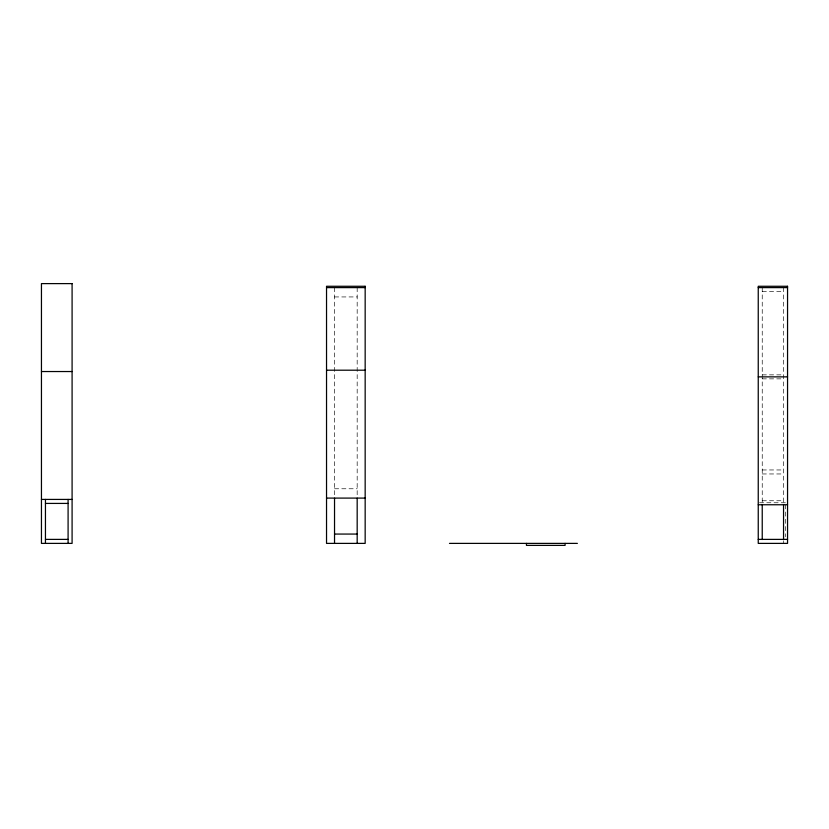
<?xml version="1.0" encoding="UTF-8"?>
<svg xmlns="http://www.w3.org/2000/svg" width="829" height="829" viewBox="0 0 829 829"><rect width="100%" height="100%" fill="white"/><g stroke="black" fill="none" stroke-linecap="round" stroke-linejoin="round"><path stroke-width="0.62" stroke-dasharray="4.14 3.11" d="M762.234 291.611L783.55 291.611M334.533 296.937L357.175 296.937M762.234 374.863L783.55 374.863M762.234 378.863L783.55 378.863M762.234 469.96L783.55 469.96M762.234 473.96L783.55 473.96M334.533 488.768L357.175 488.768M762.234 500.757L783.55 500.757M759.519 502.757L787.55 502.757M785.55 504.757L785.55 536.726M783.55 287.611L783.55 503.752M783.55 540.809L783.55 543.389M762.234 287.611L762.234 503.752M357.175 287.611L357.175 496.923M334.533 287.611L334.533 496.923"/><path stroke-width="1.24" d="M326.533 287.611L365.164 287.611M758.245 287.611L787.55 287.611M326.533 370.2L365.164 370.2M41.45 371.537L72.092 371.537M758.245 376.863L787.55 376.863M326.533 498.094L365.164 498.094M41.45 499.421L72.092 499.421M45.45 503.421L68.092 503.421M758.245 504.757L787.55 504.757M334.533 534.063L357.175 534.063M45.45 539.389L68.092 539.389M758.245 539.389L787.55 539.389M449.484 543.389L577.378 543.389M783.55 504.633L783.55 539.513M762.234 504.633L762.234 539.513M565.088 543.389L565.088 545.389L526.446 545.389L526.446 543.389M357.175 498.177L357.175 543.389M334.533 498.177L334.533 543.389M68.092 499.421L68.092 543.389M45.45 499.421L45.45 543.389M72.092 283.611L41.45 283.611L41.45 543.389L72.092 543.389L72.092 283.611M365.164 286.274L326.533 286.274L326.533 543.389L365.164 543.389L365.164 286.274M787.55 286.274L758.245 286.274L758.245 543.389L787.55 543.389L787.55 286.274"/></g></svg>
